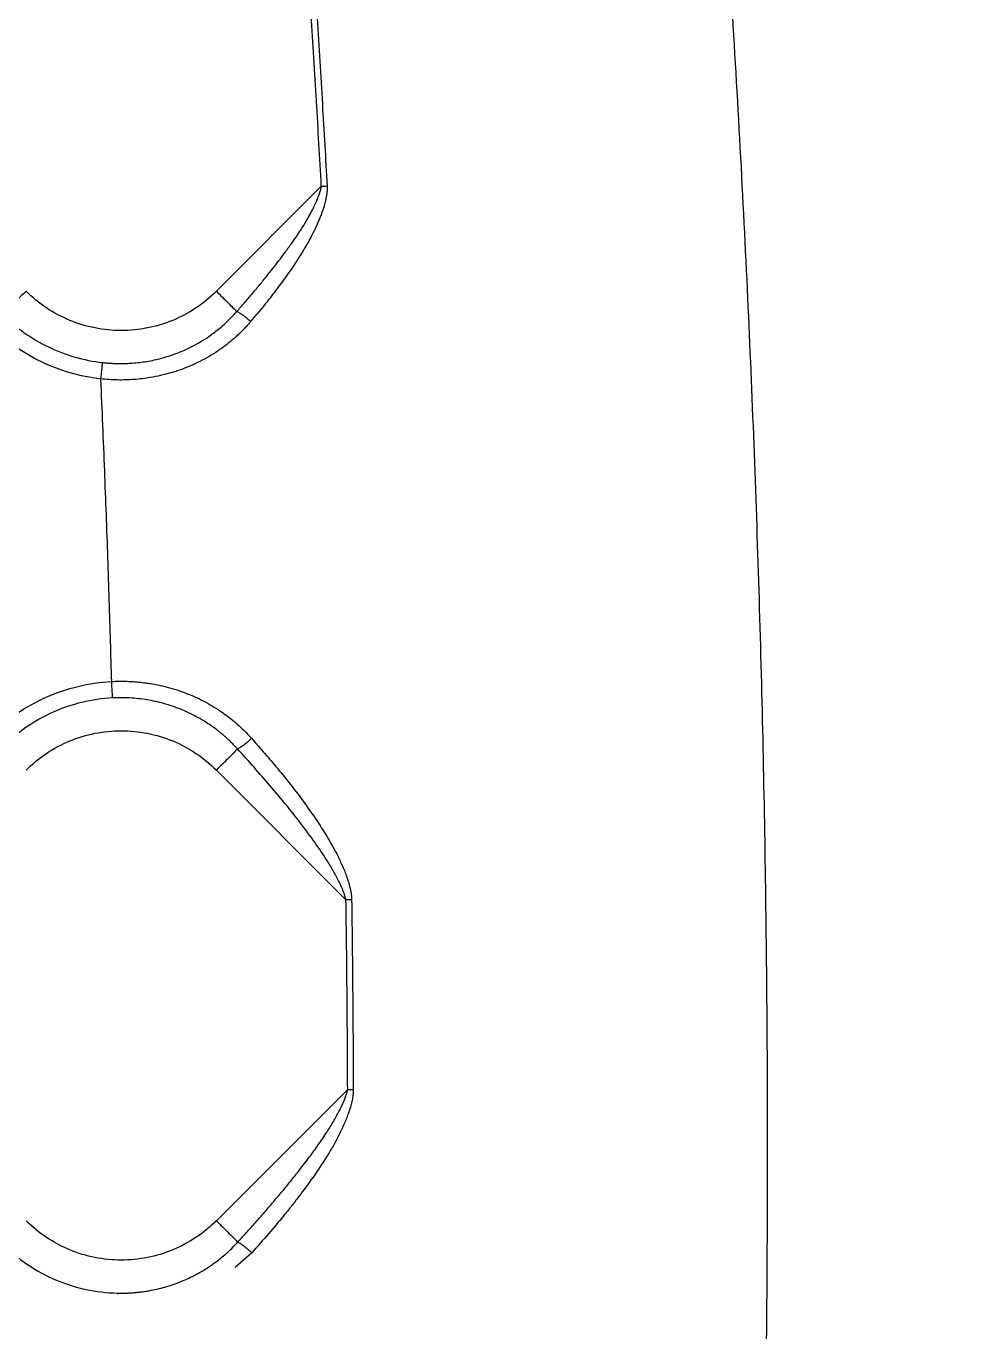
# Model space of a CAD drawing. Extents: x 525 to 609, y 649 to 778.
# Drawn here: x 575.071 to 577.854, y 695.347 to 699.248 of the extents above; entities that cross this region are included whole.
import ezdxf

# ---------------------------------------------------------------- set-up
doc = ezdxf.new("R2010")
doc.units = 0
doc.header["$MEASUREMENT"] = 0
doc.layers.add('1', color=4, linetype='Continuous')

# ---------------------------------------------------------------- blocks, each defined once
blk = doc.blocks.new('JETSETTER')
at = {"layer": '1', "color": 3, "linetype": 'Continuous', "lineweight": 25}
for p, q in [((50.512, 29.3316), (50.8254, 29.645)), ((50.8991, 27.514), (50.5119, 27.9011)), ((50.5119, 26.5551), (50.9041, 26.9473)), ((50.6174, 26.4593), (50.5678, 26.4153)), ((50.2165, 26.339), (50.2164, 26.3358))]:
    blk.add_line(p, q, dxfattribs=at)
for points, knots in [([(52.5644, 17.7348), (52.5686, 17.7717), (52.5769, 17.8455), (52.5893, 17.9559), (52.6014, 18.0658), (52.6133, 18.1753), (52.6251, 18.2844), (52.6366, 18.3929), (52.6479, 18.501), (52.6591, 18.6086), (52.6701, 18.7158), (52.6808, 18.8224), (52.6914, 18.9286), (52.7018, 19.0343), (52.712, 19.1395), (52.7221, 19.2442), (52.7319, 19.3484), (52.7416, 19.4522), (52.7511, 19.5554), (52.7604, 19.6582), (52.7821, 19.9011), (52.8147, 20.2823), (52.8557, 20.8006), (52.8928, 21.3122), (52.9383, 22.0004), (52.9869, 22.8623), (53.032, 23.9063), (53.0633, 24.9493), (53.0809, 26.0076), (53.0841, 27.0541), (53.0731, 28.0997), (53.0489, 29.1294), (53.0174, 29.9884), (52.9858, 30.6692), (52.9589, 31.1801), (52.9282, 31.6986), (52.9013, 32.1084), (52.8803, 32.4088), (52.8665, 32.5988), (52.852, 32.793), (52.8366, 32.9912), (52.8205, 33.1935), (52.8035, 33.3999), (52.7856, 33.6103), (52.7668, 33.8248), (52.747, 34.0432), (52.7333, 34.19), (52.7263, 34.2641)], [0, 0, 0, 0, 0.006906, 0.013776, 0.020611, 0.02741, 0.034173, 0.0409, 0.047592, 0.054249, 0.060869, 0.067455, 0.074005, 0.080519, 0.086998, 0.093442, 0.09985, 0.106223, 0.112561, 0.118863, 0.12513, 0.157228, 0.188818, 0.219903, 0.250486, 0.313926, 0.375982, 0.438828, 0.501533, 0.56599, 0.626589, 0.68918, 0.751002, 0.78129, 0.8121, 0.843434, 0.875297, 0.886581, 0.898129, 0.909939, 0.922013, 0.934351, 0.946952, 0.959817, 0.972947, 0.986341, 1, 1, 1, 1]), ([(51.7139, 33.7691), (51.72, 33.7198), (51.7323, 33.622), (51.75, 33.4761), (51.7672, 33.3322), (51.7838, 33.1903), (51.7998, 33.0505), (51.8152, 32.9126), (51.8301, 32.7768), (51.8444, 32.6431), (51.8582, 32.5114), (51.8715, 32.3818), (51.8842, 32.2543), (51.8965, 32.1288), (51.9334, 31.7434), (51.9879, 31.1133), (52.0508, 30.2244), (52.0989, 29.3476), (52.1334, 28.4606), (52.1535, 27.5791), (52.1594, 26.6942), (52.1511, 25.8097), (52.1285, 24.9277), (52.0916, 24.0412), (52.0409, 23.1636), (51.9755, 22.2754), (51.9157, 21.6086), (51.8699, 21.1493), (51.8449, 20.9094), (51.8182, 20.6634), (51.7898, 20.4113), (51.7594, 20.1532), (51.7273, 19.8891), (51.7045, 19.7112), (51.693, 19.6213)], [0, 0, 0, 0, 0.010502, 0.02086, 0.031074, 0.041144, 0.051068, 0.060846, 0.070477, 0.079959, 0.089293, 0.098478, 0.107512, 0.116396, 0.125128, 0.189396, 0.250143, 0.31355, 0.375086, 0.437854, 0.499993, 0.562222, 0.624901, 0.686548, 0.749845, 0.810795, 0.874864, 0.891416, 0.908416, 0.925861, 0.943747, 0.962068, 0.98082, 1, 1, 1, 1]), ([(50.8254, 29.645), (50.823, 29.6876), (50.8183, 29.7727), (50.8109, 29.9004), (50.8031, 30.0282), (50.795, 30.156), (50.7867, 30.2838), (50.7809, 30.369), (50.7779, 30.4116)], [0, 0, 0, 0, 0.1664771, 0.3330287, 0.4996559, 0.6663595, 0.8331406, 1, 1, 1, 1]), ([(50.7951, 30.4128), (50.7982, 30.3682), (50.8042, 30.2797), (50.8127, 30.1482), (50.8208, 30.0192), (50.8285, 29.8926), (50.8357, 29.7685), (50.8402, 29.6865), (50.8425, 29.646)], [0, 0, 0, 0, 0.174722, 0.346222, 0.5145, 0.679555, 0.841389, 1, 1, 1, 1]), ([(50.5728, 29.2708), (50.5806, 29.2795), (50.5958, 29.2969), (50.618, 29.3229), (50.6395, 29.3484), (50.66, 29.3735), (50.6797, 29.3982), (50.6986, 29.4225), (50.7176, 29.4479), (50.7362, 29.4735), (50.7608, 29.5091), (50.7817, 29.5424), (50.8007, 29.5778), (50.8104, 29.5979), (50.8173, 29.6148), (50.8208, 29.6249), (50.8236, 29.6348), (50.8248, 29.6417), (50.8254, 29.645)], [0, 0, 0, 0, 0.077045, 0.152202, 0.225476, 0.296873, 0.366401, 0.434069, 0.499883, 0.575758, 0.642832, 0.785569, 0.834427, 0.907936, 0.932257, 0.954113, 0.97786, 1, 1, 1, 1]), ([(50.8425, 29.646), (50.8425, 29.6441), (50.8427, 29.6403), (50.8426, 29.6345), (50.8422, 29.6285), (50.8416, 29.6224), (50.8403, 29.6136), (50.8378, 29.6017), (50.8327, 29.5827), (50.8248, 29.559), (50.8098, 29.5226), (50.7873, 29.4787), (50.7566, 29.4288), (50.7237, 29.38), (50.6894, 29.3332), (50.6529, 29.2867), (50.6276, 29.2565), (50.6144, 29.2409)], [0, 0, 0, 0, 0.01178, 0.023907, 0.036412, 0.04932, 0.062655, 0.092378, 0.12573, 0.186334, 0.250229, 0.375149, 0.500282, 0.62338, 0.750047, 0.870094, 1, 1, 1, 1]), ([(49.9438, 29.3316), (49.9356, 29.3234), (49.9273, 29.3151), (49.9118, 29.2996), (49.9045, 29.2923), (49.8919, 29.2797), (49.8865, 29.2743), (49.8783, 29.2661), (49.8755, 29.2633), (49.8741, 29.2619)], [0, 0, 0, 0, 0.25, 0.25, 0.5, 0.5, 0.75, 0.75, 1, 1, 1, 1]), ([(50.512, 29.3316), (50.4748, 29.2944), (50.4302, 29.2647), (50.3331, 29.2244), (50.2805, 29.214), (50.1753, 29.214), (50.1228, 29.2244), (50.0256, 29.2647), (49.981, 29.2944), (49.9438, 29.3316)], [0, 0, 0, 0, 0.25, 0.25, 0.5, 0.5, 0.75, 0.75, 1, 1, 1, 1]), ([(50.512, 29.3316), (50.5242, 29.3194), (50.5364, 29.3072), (50.5576, 29.286), (50.5666, 29.277), (50.5728, 29.2708)], [0, 0, 0, 0, 0.5, 0.5, 1, 1, 1, 1]), ([(49.8741, 29.2619), (49.9138, 29.2222), (49.9602, 29.1893), (50.0612, 29.1406), (50.1158, 29.1249), (50.1716, 29.1185)], [0, 0, 0, 0, 0.5, 0.5, 1, 1, 1, 1]), ([(50.1716, 29.1185), (50.1758, 29.1181), (50.1842, 29.1172), (50.1968, 29.1163), (50.2095, 29.1157), (50.2223, 29.1154), (50.2352, 29.1155), (50.248, 29.1159), (50.2712, 29.1173), (50.3048, 29.1213), (50.3485, 29.1307), (50.3944, 29.1454), (50.4423, 29.1666), (50.4789, 29.1886), (50.504, 29.2067), (50.5192, 29.2185), (50.5362, 29.2331), (50.5545, 29.2505), (50.5665, 29.2638), (50.5728, 29.2708)], [0, 0, 0, 0, 0.028197, 0.056514, 0.084951, 0.113508, 0.142185, 0.170982, 0.1999, 0.297713, 0.397624, 0.499607, 0.620601, 0.749537, 0.786057, 0.829419, 0.879573, 0.936459, 1, 1, 1, 1]), ([(50.6147, 29.2409), (50.6112, 29.2439), (50.6074, 29.2471), (50.5996, 29.2533), (50.5956, 29.2564), (50.5879, 29.2618), (50.5843, 29.2642), (50.5779, 29.2682), (50.5751, 29.2697), (50.5728, 29.2708)], [0, 0, 0, 0, 0.25, 0.25, 0.5, 0.5, 0.75, 0.75, 1, 1, 1, 1]), ([(50.1661, 29.0696), (50.1049, 29.0765), (50.0448, 29.0938), (49.9338, 29.1473), (49.8828, 29.1835), (49.8393, 29.227)], [0, 0, 0, 0, 0.5, 0.5, 1, 1, 1, 1]), ([(50.6144, 29.2409), (50.6114, 29.2374), (50.6054, 29.2304), (50.596, 29.2203), (50.5863, 29.2104), (50.5764, 29.2008), (50.5662, 29.1916), (50.5557, 29.1826), (50.545, 29.1739), (50.534, 29.1655), (50.5098, 29.148), (50.4703, 29.124), (50.4133, 29.0987), (50.3534, 29.0802), (50.3039, 29.0713), (50.2664, 29.0676), (50.2413, 29.0663), (50.2162, 29.0662), (50.1911, 29.0672), (50.1744, 29.0687), (50.1661, 29.0696)], [0, 0, 0, 0, 0.0278975, 0.0557318, 0.0835231, 0.1112915, 0.139057, 0.1668392, 0.1946579, 0.2225323, 0.2504814, 0.3748065, 0.5003872, 0.625037, 0.750006, 0.8002231, 0.8502293, 0.9001262, 0.9500158, 1, 1, 1, 1]), ([(50.1716, 29.1185), (50.1715, 29.1176), (50.1713, 29.1158), (50.1707, 29.1101), (50.1702, 29.1062), (50.1692, 29.097), (50.1686, 29.0916), (50.1673, 29.0806), (50.1667, 29.0749), (50.1661, 29.0696)], [0, 0, 0, 0, 0.25, 0.25, 0.5, 0.5, 0.75, 0.75, 1, 1, 1, 1]), ([(50.166, 29.0695), (50.168, 29.0234), (50.172, 28.9322), (50.1775, 28.7969), (50.1825, 28.6647), (50.1871, 28.5356), (50.1913, 28.4096), (50.195, 28.2867), (50.1973, 28.2058), (50.1984, 28.1658)], [0, 0, 0, 0, 0.153156, 0.302879, 0.449168, 0.592025, 0.731449, 0.867441, 1, 1, 1, 1]), ([(49.8392, 28.0057), (49.8866, 28.0531), (49.9428, 28.0917), (50.0652, 28.1463), (50.1315, 28.1623), (50.1984, 28.1658)], [0, 0, 0, 0, 0.5, 0.5, 1, 1, 1, 1]), ([(50.1984, 28.1658), (50.2033, 28.1661), (50.2131, 28.1665), (50.2278, 28.1667), (50.2424, 28.1665), (50.2571, 28.1659), (50.2717, 28.1649), (50.2863, 28.1635), (50.3009, 28.1618), (50.3299, 28.1575), (50.3728, 28.1481), (50.4282, 28.1293), (50.4811, 28.1046), (50.5208, 28.0802), (50.5488, 28.0596), (50.5669, 28.045), (50.5843, 28.0295), (50.6011, 28.0133), (50.6116, 28.0018), (50.6169, 27.9961)], [0, 0, 0, 0, 0.031299, 0.062553, 0.093783, 0.125011, 0.156256, 0.18754, 0.218883, 0.250307, 0.374987, 0.499846, 0.625132, 0.749453, 0.799585, 0.849613, 0.899628, 0.949725, 1, 1, 1, 1]), ([(50.1984, 28.1658), (50.1987, 28.1605), (50.199, 28.1548), (50.1996, 28.1437), (50.1999, 28.1383), (50.2004, 28.129), (50.2006, 28.1251), (50.201, 28.1193), (50.2011, 28.1175), (50.2011, 28.1166)], [0, 0, 0, 0, 0.25, 0.25, 0.5, 0.5, 0.75, 0.75, 1, 1, 1, 1]), ([(50.2011, 28.1166), (50.1402, 28.1134), (50.0799, 28.0988), (49.9684, 28.0491), (49.9172, 28.0139), (49.8741, 27.9708)], [0, 0, 0, 0, 0.5, 0.5, 1, 1, 1, 1]), ([(50.5751, 27.9643), (50.572, 27.9677), (50.5658, 27.9744), (50.5565, 27.9838), (50.5476, 27.9923), (50.5392, 28), (50.5313, 28.0068), (50.524, 28.0129), (50.5173, 28.0182), (50.5112, 28.0228), (50.5059, 28.0268), (50.5012, 28.0302), (50.4836, 28.0426), (50.4526, 28.0617), (50.4049, 28.084), (50.3562, 28.1006), (50.3135, 28.11), (50.2792, 28.1147), (50.253, 28.1168), (50.2269, 28.1176), (50.2097, 28.1169), (50.2011, 28.1166)], [0, 0, 0, 0, 0.033938, 0.065667, 0.095178, 0.122462, 0.147512, 0.17032, 0.190881, 0.20919, 0.225242, 0.239034, 0.250562, 0.380491, 0.500208, 0.628583, 0.749757, 0.813361, 0.876269, 0.938482, 1, 1, 1, 1]), ([(49.9438, 27.9011), (49.981, 27.9383), (50.0256, 27.968), (50.1227, 28.0083), (50.1753, 28.0187), (50.2805, 28.0187), (50.333, 28.0083), (50.4302, 27.968), (50.4748, 27.9383), (50.5119, 27.9011)], [0, 0, 0, 0, 0.25, 0.25, 0.5, 0.5, 0.75, 0.75, 1, 1, 1, 1]), ([(50.5751, 27.9643), (50.5772, 27.9653), (50.5798, 27.9668), (50.5861, 27.9709), (50.5897, 27.9735), (50.5975, 27.9794), (50.6016, 27.9827), (50.6096, 27.9894), (50.6135, 27.9928), (50.6171, 27.9961)], [0, 0, 0, 0, 0.25, 0.25, 0.5, 0.5, 0.75, 0.75, 1, 1, 1, 1]), ([(50.6169, 27.9961), (50.6237, 27.9884), (50.6372, 27.9733), (50.6567, 27.9508), (50.6754, 27.929), (50.6932, 27.9078), (50.7203, 27.8748), (50.7553, 27.8303), (50.7974, 27.7724), (50.8366, 27.7134), (50.8663, 27.6616), (50.8847, 27.6235), (50.8942, 27.6015), (50.9008, 27.5845), (50.9065, 27.5676), (50.9108, 27.5517), (50.9136, 27.5376), (50.9154, 27.5256), (50.9157, 27.5179), (50.9159, 27.5142)], [0, 0, 0, 0, 0.053653, 0.105471, 0.155448, 0.203581, 0.249863, 0.378689, 0.499622, 0.624601, 0.749596, 0.812034, 0.844862, 0.874689, 0.906957, 0.937191, 0.960179, 0.981077, 1, 1, 1, 1]), ([(50.5751, 27.9643), (50.5693, 27.9584), (50.5602, 27.9493), (50.538, 27.9271), (50.525, 27.9141), (50.5119, 27.9011)], [0, 0, 0, 0, 0.5, 0.5, 1, 1, 1, 1]), ([(50.8991, 27.514), (50.8986, 27.5159), (50.8977, 27.5199), (50.8959, 27.5261), (50.8936, 27.5328), (50.891, 27.5399), (50.887, 27.5499), (50.8811, 27.563), (50.8709, 27.5831), (50.8565, 27.6086), (50.8328, 27.6466), (50.7994, 27.6952), (50.7586, 27.7496), (50.7154, 27.8036), (50.6717, 27.8556), (50.6248, 27.9095), (50.5919, 27.9457), (50.5751, 27.9643)], [0, 0, 0, 0, 0.010548, 0.022069, 0.034583, 0.048105, 0.062647, 0.092563, 0.125147, 0.182986, 0.250185, 0.365573, 0.500172, 0.615788, 0.737607, 0.865667, 1, 1, 1, 1]), ([(50.9041, 26.9473), (50.9039, 26.9945), (50.9035, 27.0889), (50.9024, 27.2306), (50.901, 27.3723), (50.8997, 27.4667), (50.8991, 27.514)], [0, 0, 0, 0, 0.249922, 0.499895, 0.74992, 1, 1, 1, 1]), ([(50.9159, 27.5142), (50.9165, 27.4667), (50.9178, 27.3719), (50.9192, 27.23), (50.9203, 27.0885), (50.9207, 26.9944), (50.9209, 26.9474)], [0, 0, 0, 0, 0.251252, 0.5016693, 0.751252, 1, 1, 1, 1]), ([(50.5758, 26.4913), (50.5855, 26.5019), (50.6047, 26.523), (50.6329, 26.5545), (50.6602, 26.5855), (50.6865, 26.6162), (50.7119, 26.6464), (50.7363, 26.6762), (50.7625, 26.7092), (50.7892, 26.744), (50.8169, 26.7821), (50.8407, 26.8173), (50.8613, 26.8507), (50.876, 26.8771), (50.8865, 26.8978), (50.8932, 26.9125), (50.898, 26.925), (50.9017, 26.9363), (50.9033, 26.9437), (50.9041, 26.9473)], [0, 0, 0, 0, 0.0763593, 0.1510589, 0.2241046, 0.2955025, 0.3652594, 0.4333823, 0.4998788, 0.5889333, 0.66663, 0.7499302, 0.8143711, 0.8746714, 0.9096115, 0.9374759, 0.9598902, 0.9807018, 1, 1, 1, 1]), ([(50.9209, 26.9474), (50.9209, 26.9451), (50.9208, 26.9404), (50.9203, 26.9333), (50.9194, 26.926), (50.9182, 26.9184), (50.9159, 26.9078), (50.912, 26.8933), (50.9043, 26.8704), (50.8929, 26.8417), (50.8775, 26.8092), (50.8601, 26.777), (50.8351, 26.7355), (50.801, 26.685), (50.7654, 26.6364), (50.7356, 26.5981), (50.7059, 26.5612), (50.6667, 26.5146), (50.6343, 26.4783), (50.6174, 26.4593)], [0, 0, 0, 0, 0.011688, 0.023764, 0.036261, 0.049208, 0.062631, 0.091933, 0.125683, 0.186452, 0.250198, 0.310478, 0.375181, 0.500287, 0.625113, 0.686545, 0.750064, 0.86965, 1, 1, 1, 1]), ([(50.5119, 26.5551), (50.4748, 26.5179), (50.4302, 26.4882), (50.333, 26.4479), (50.2805, 26.4375), (50.1753, 26.4375), (50.1227, 26.4479), (50.0256, 26.4882), (49.981, 26.5179), (49.9438, 26.5551)], [0, 0, 0, 0, 0.25, 0.25, 0.5, 0.5, 0.75, 0.75, 1, 1, 1, 1]), ([(50.5119, 26.5551), (50.5252, 26.5419), (50.5385, 26.5286), (50.5609, 26.5062), (50.57, 26.497), (50.5758, 26.4913)], [0, 0, 0, 0, 0.5, 0.5, 1, 1, 1, 1]), ([(49.8741, 26.4854), (49.9191, 26.4404), (49.9727, 26.4041), (50.0897, 26.3541), (50.1529, 26.3404), (50.2165, 26.339)], [0, 0, 0, 0, 0.5, 0.5, 1, 1, 1, 1]), ([(50.2165, 26.339), (50.2207, 26.3389), (50.229, 26.3388), (50.2415, 26.339), (50.2541, 26.3395), (50.2667, 26.3404), (50.2793, 26.3416), (50.2919, 26.3431), (50.3045, 26.345), (50.3289, 26.3493), (50.3657, 26.3582), (50.4124, 26.3749), (50.4581, 26.3971), (50.4905, 26.4173), (50.5129, 26.4338), (50.5264, 26.4443), (50.5417, 26.4574), (50.5586, 26.4731), (50.5698, 26.485), (50.5758, 26.4913)], [0, 0, 0, 0, 0.030943, 0.062002, 0.093175, 0.124464, 0.155868, 0.187387, 0.219021, 0.250771, 0.371587, 0.500401, 0.619717, 0.749849, 0.785026, 0.827667, 0.877739, 0.9352, 1, 1, 1, 1]), ([(50.6177, 26.4593), (50.6141, 26.4626), (50.6101, 26.4661), (50.6021, 26.4729), (50.5979, 26.4762), (50.5902, 26.4822), (50.5866, 26.4847), (50.5804, 26.4888), (50.5778, 26.4903), (50.5758, 26.4913)], [0, 0, 0, 0, 0.25, 0.25, 0.5, 0.5, 0.75, 0.75, 1, 1, 1, 1])]:
    blk.add_open_spline(points, degree=3, knots=knots, dxfattribs=at)
for points in [[(50.8254, 29.645), (50.8314, 29.6454), (50.8374, 29.6457), (50.843, 29.646)], [(50.9167, 27.5142), (50.9111, 27.5141), (50.905, 27.514), (50.8991, 27.514)], [(50.9041, 26.9473), (50.9101, 26.9473), (50.9162, 26.9474), (50.9218, 26.9474)]]:
    blk.add_open_spline(points, degree=3, dxfattribs=at)

msp = doc.modelspace()

# ---------------------------------------------------------------- block references
at = {"layer": '1'}
msp.add_blockref('JETSETTER', (525.1273, 669.1243), dxfattribs=at)

doc.saveas('drawing.dxf')
